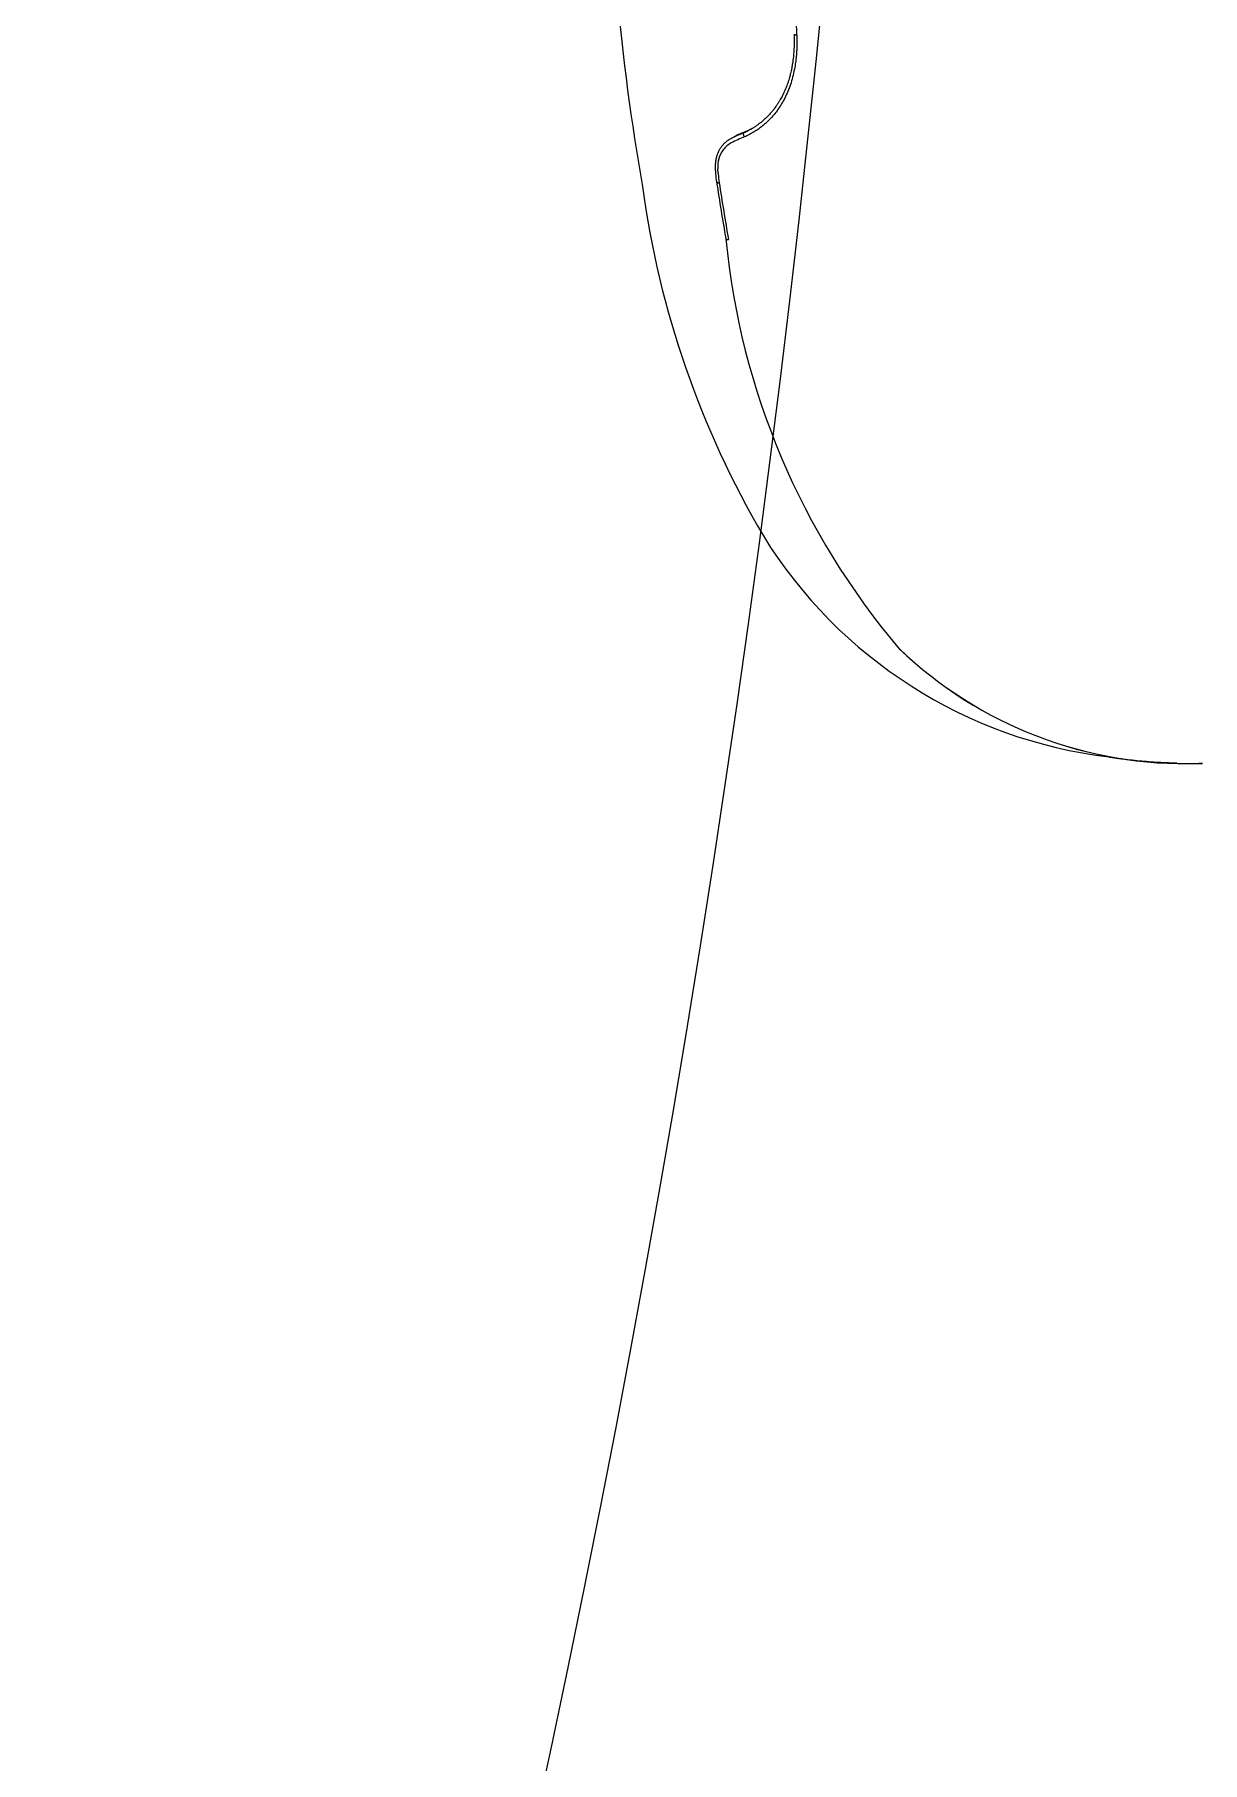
# Model space of a CAD drawing. Header units: millimetres. Extents: x 976 to 9349, y -1578 to 2211.
# Drawn here: x 6692.46 to 6697.7, y 14.14 to 21.89 of the extents above; entities that cross this region are included whole.
import ezdxf

# ---------------------------------------------------------------- set-up
doc = ezdxf.new("R2010")
doc.units = ezdxf.units.MM
doc.layers.add('Wbudowane', color=175, linetype='Continuous')

# ---------------------------------------------------------------- blocks, each defined once
blk = doc.blocks.new('Z$W@#9123')
blk.add_line((22.7019, 38.574), (22.6931, 38.5738))
for centre, radius, start, end in [((23.5074, 40.6718), 1.8548, 316.2267, 1.876), ((23.5079, 40.6716), 1.8548, 316.2267, 1.876), ((23.0081, 40.7324), 2.3532, 0.00313, 0.40384), ((23.5101, 40.7881), 1.8519, 358.78935, 358.79754), ((23.5107, 40.7879), 1.8519, 358.31591, 358.78935), ((23.0086, 40.7322), 2.3532, 0.00313, 0.40384), ((23.5107, 40.7879), 1.8519, 358.78935, 358.79754), ((23.2238, 40.5848), 2.1242, 301.7346, 353.11062), ((22.688, 41.9281), 3.3335, 275.50209, 310.3715), ((22.3016, 33.44), 5.4929, 92.16948, 95.83811), ((22.1999, 42.4245), 4.2284, 277.79101, 300.42215), ((22.1957, 38.562), 0.3571, 19.10295, 29.26818), ((23.0111, 38.8654), 0.4919, 200.43631, 208.056), ((23.8712, 39.5714), 1.6069, 213.52063, 214.09627), ((22.6805, 38.6918), 0.1185, 209.15667, 232.27542), ((21.375, 47.8376), 9.3598, 278.48311, 280.06162), ((22.6836, 38.7018), 0.1284, 233.90231, 274.26392), ((22.6882, 38.8748), 0.3011, 272.61998, 275.53163), ((22.6435, 39.2819), 0.7106, 275.95292, 279.08523), ((21.3701, 47.8515), 9.3855, 278.47606, 280.04777), ((20.8939, 49.0725), 10.9991, 275.26963, 279.83752)]:
    blk.add_arc(centre, radius, start, end)
for points, knots in [([(25.3325, 40.3325), (25.3372, 40.3623), (25.3441, 40.413), (25.353, 40.4996), (25.3573, 40.5718), (25.3588, 40.6173), (25.3591, 40.6341)], [0, 0, 0, 0, 0.2698853, 0.549789, 0.8334182, 1, 1, 1, 1]), ([(25.333, 40.3323), (25.3377, 40.3621), (25.3446, 40.4127), (25.3535, 40.4993), (25.3578, 40.5716), (25.3593, 40.617), (25.3596, 40.6339)], [0, 0, 0, 0, 0.269885, 0.549789, 0.833418, 1, 1, 1, 1]), ([(22.0937, 38.929), (22.0968, 38.9291), (22.1031, 38.9291), (22.1124, 38.9292), (22.1216, 38.9291), (22.1306, 38.929), (22.1394, 38.9288), (22.1481, 38.9285), (22.1567, 38.9281), (22.1651, 38.9276), (22.1733, 38.927), (22.1882, 38.9259), (22.2098, 38.9236), (22.2405, 38.9189), (22.2732, 38.9121), (22.3071, 38.9027), (22.3392, 38.8913), (22.3654, 38.8797), (22.3864, 38.8689), (22.4027, 38.8596), (22.4181, 38.8499), (22.4359, 38.8375), (22.4558, 38.8214), (22.476, 38.8025), (22.4935, 38.7836), (22.5083, 38.7655), (22.5195, 38.7497), (22.5279, 38.7365), (22.534, 38.7262), (22.5397, 38.7156), (22.5452, 38.7047), (22.5485, 38.6973), (22.5502, 38.6937)], [0, 0, 0, 0, 0.016346, 0.032435, 0.048271, 0.063855, 0.07919, 0.094277, 0.109121, 0.123722, 0.138083, 0.152208, 0.202084, 0.251977, 0.316731, 0.379719, 0.441237, 0.501576, 0.53722, 0.571936, 0.605778, 0.638802, 0.693835, 0.750591, 0.796191, 0.840831, 0.884594, 0.907451, 0.930422, 0.953507, 0.976702, 1, 1, 1, 1]), ([(22.0909, 38.9168), (22.1109, 38.9171), (22.1412, 38.9168), (22.1863, 38.9137), (22.2172, 38.9096), (22.2425, 38.9053), (22.2622, 38.901), (22.2761, 38.8974), (22.2859, 38.8947), (22.2999, 38.8906), (22.3219, 38.8831), (22.3411, 38.8751), (22.3567, 38.8679), (22.37, 38.8613), (22.3851, 38.8529), (22.3962, 38.8461), (22.4051, 38.8404), (22.4152, 38.8334), (22.4256, 38.8257), (22.4336, 38.8193), (22.4418, 38.8124), (22.4505, 38.8046), (22.4584, 38.797), (22.4674, 38.7879), (22.4749, 38.7797), (22.483, 38.77), (22.4877, 38.7642), (22.493, 38.7573), (22.4972, 38.7516), (22.5025, 38.744), (22.5073, 38.7367), (22.5131, 38.7273), (22.5179, 38.7189), (22.5221, 38.711), (22.5258, 38.7038), (22.5286, 38.6978), (22.5306, 38.6936), (22.5316, 38.6912)], [0, 0, 0, 0, 0.097249, 0.179703, 0.233184, 0.271514, 0.318444, 0.346055, 0.350573, 0.374951, 0.427426, 0.481668, 0.492681, 0.5252, 0.567136, 0.592153, 0.600539, 0.6286, 0.664056, 0.6762, 0.688812, 0.726946, 0.745171, 0.753946, 0.802833, 0.811388, 0.829327, 0.847365, 0.863513, 0.871458, 0.903078, 0.916299, 0.937088, 0.961478, 0.969705, 0.986162, 1, 1, 1, 1]), ([(22.5316, 38.6913), (22.5322, 38.6898), (22.5342, 38.6852), (22.5386, 38.6746), (22.5426, 38.6647), (22.5466, 38.6554), (22.549, 38.65), (22.5517, 38.6443), (22.554, 38.6396), (22.5562, 38.6354), (22.5584, 38.6315), (22.5605, 38.6278), (22.5628, 38.6242), (22.5654, 38.6202), (22.5679, 38.6166), (22.5707, 38.6128), (22.5736, 38.6092), (22.577, 38.6053), (22.5813, 38.6006), (22.5858, 38.5964), (22.5907, 38.5921), (22.5953, 38.5885), (22.6007, 38.5848), (22.6062, 38.5813), (22.6113, 38.5786), (22.6189, 38.5748), (22.6259, 38.572), (22.6373, 38.5682), (22.6471, 38.5657), (22.6572, 38.564), (22.668, 38.5627), (22.6855, 38.5614), (22.7173, 38.5631), (22.7389, 38.5663), (22.7535, 38.5685)], [0, 0, 0, 0, 0.015859, 0.058461, 0.121581, 0.133636, 0.167251, 0.184825, 0.201289, 0.223283, 0.236087, 0.249521, 0.269115, 0.281146, 0.300594, 0.316257, 0.332139, 0.350083, 0.372309, 0.399935, 0.415898, 0.442609, 0.462344, 0.485877, 0.511689, 0.524001, 0.575861, 0.590166, 0.650204, 0.680053, 0.696812, 0.758913, 0.866178, 1, 1, 1, 1]), ([(22.5524, 38.6429), (22.5523, 38.6431), (22.5522, 38.6432), (22.5494, 38.6468), (22.5469, 38.6506), (22.54, 38.6621), (22.5362, 38.6702), (22.5332, 38.6789)], [0, 0, 0, 0, 0.011077, 0.011077, 0.340718, 0.340718, 1, 1, 1, 1])]:
    blk.add_open_spline(points, degree=3, knots=knots)
for points, degree in [([(25.333, 40.3323), (25.3327, 40.3307), (25.3325, 40.3291), (25.3322, 40.3275)], 3), ([(22.0937, 38.929), (22.0933, 38.925), (22.093, 38.9211), (22.0925, 38.9181), (22.0917, 38.9168), (22.0909, 38.9168)], 5), ([(22.5502, 38.6937), (22.545, 38.691), (22.5398, 38.6884), (22.535, 38.6876), (22.5326, 38.6889), (22.5316, 38.6913)], 5), ([(23.0076, 38.61), (23.0088, 38.6102), (23.0097, 38.6116), (23.0101, 38.6144), (23.0102, 38.6181), (23.0102, 38.6217)], 5), ([(22.7535, 38.5685), (22.7546, 38.5687), (22.7553, 38.57), (22.7557, 38.5728), (22.7557, 38.5765), (22.7557, 38.5802)], 5)]:
    blk.add_open_spline(points, degree=degree)
blk = doc.blocks.new('Z$W@#8064')
for radius, start, end in [(70.8095, 251.130732, 289.039506), (74.8095, 247.274217, 292.891109)]:
    blk.add_arc((34.9005, 84.3318, 3.9752), radius, start, end)

msp = doc.modelspace()

# ---------------------------------------------------------------- block references
at = {"layer": 'Wbudowane'}
for name, p, rotation in [('Z$W@#8064', (6709.8524, -5.9427), 90), ('Z$W@#9123', (6656.9499, 43.9823), -90.00000000000001)]:
    msp.add_blockref(name, p, dxfattribs=dict(at, rotation=rotation))

doc.saveas('drawing.dxf')
